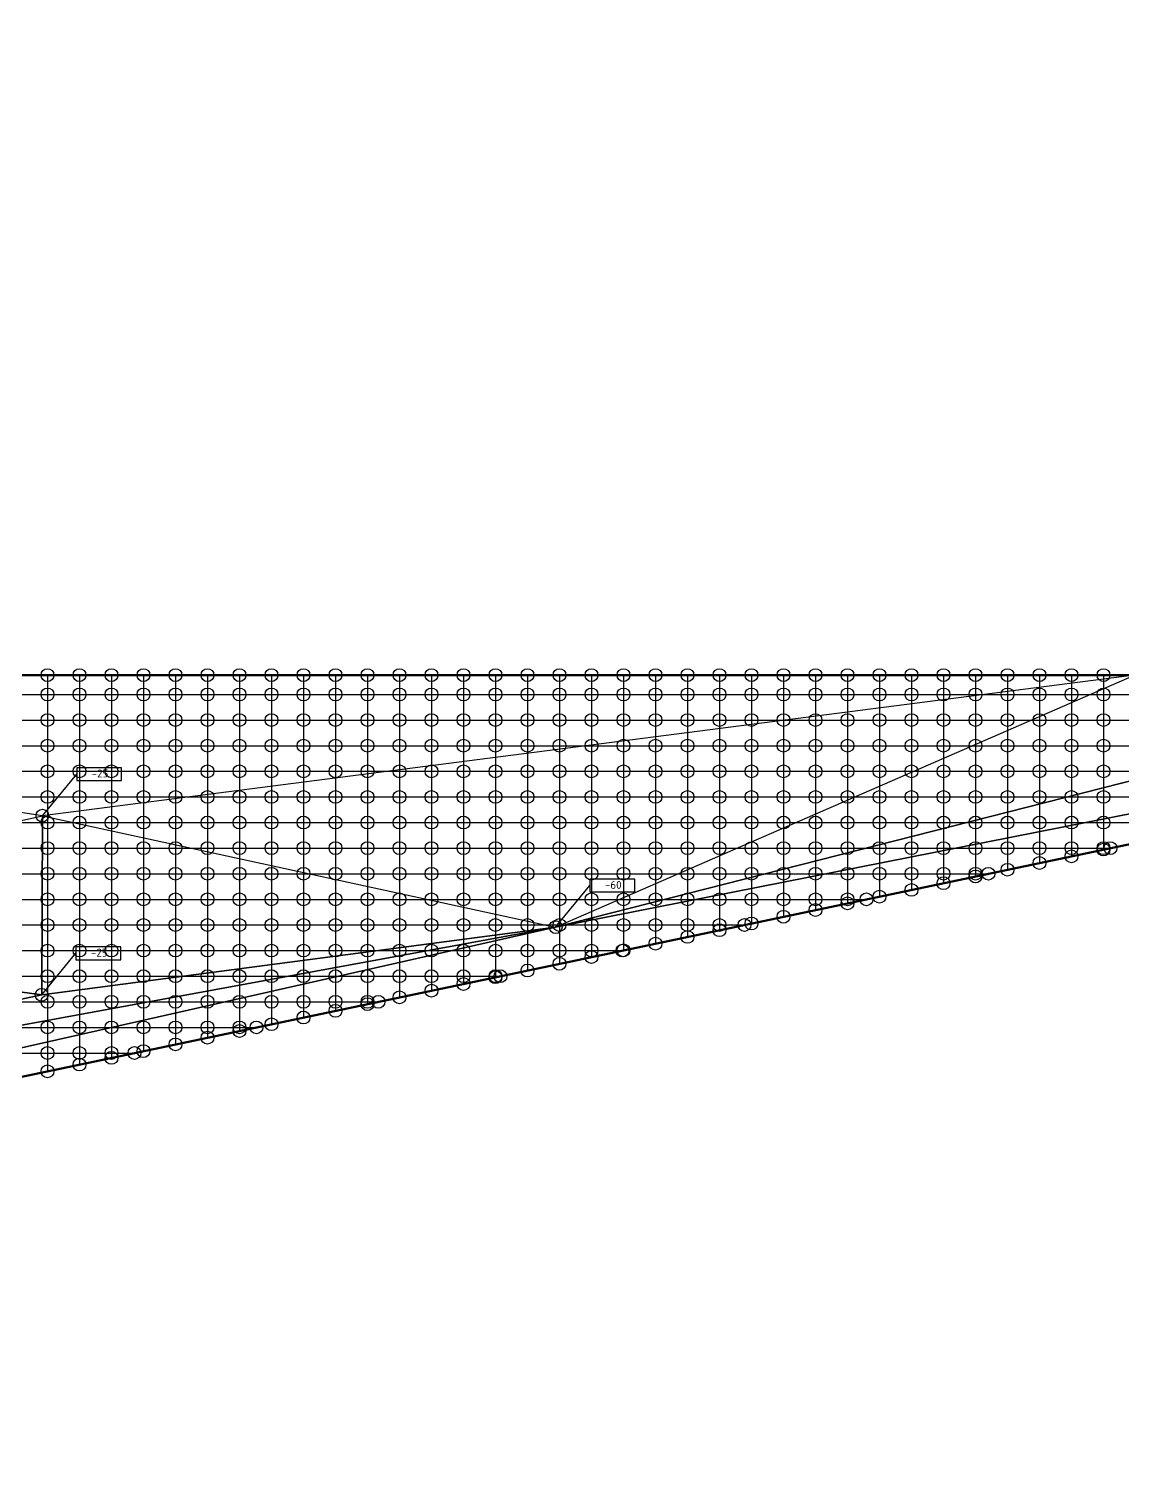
# Model space of a CAD drawing. Header units: millimetres. Extents: x 3543 to 601035, y -146359 to 38454.
# Drawn here: x 510965 to 528056, y 4826 to 27158 of the extents above; entities that cross this region are included whole.
import ezdxf
from ezdxf.enums import TextEntityAlignment as Align

# ---------------------------------------------------------------- set-up
doc = ezdxf.new("R2010")
doc.units = ezdxf.units.MM
doc.layers.add('контур', color=1, linetype='Continuous', lineweight=50)
for name, color, linetype in [('линии_высот', 4, 'Continuous'), ('опорыvb', 7, 'Continuous'), ('сеткаvb', 8, 'Continuous')]:
    doc.layers.add(name, color=color, linetype=linetype)
doc.styles.add('isocpeur', font='isocpeur.ttf')

# ---------------------------------------------------------------- blocks, each defined once
blk = doc.blocks.new('otmetka_oporvb')
at = {"linetype": 'ByBlock', "lineweight": -2}
blk.add_hatch(color=0, dxfattribs=at).paths.add_polyline_path([(-38, -32, 1), (38, 32, 1)])
at = {"color": 0, "linetype": 'ByBlock', "lineweight": -2}
blk.add_line((0, 0), (2142, 2596), dxfattribs=at)
at = {"color": 0}
blk.add_lwpolyline([(2142, 2196), (4942, 2196), (4942, 2996), (2142, 2996)], close=True, dxfattribs=at)
at = {"color": 0, "linetype": 'ByBlock', "lineweight": -2, "style": 'isocpeur'}
blk.add_attdef('OTM', text='', height=500, dxfattribs=at).set_placement((3600, 2639), align=Align.MIDDLE_CENTER)
blk = doc.blocks.new('opor_symbPRO')
at = {"color": 0, "ltscale": 20}
blk.add_circle((0, 0), 100, dxfattribs=at)

msp = doc.modelspace()

# ---------------------------------------------------------------- linework, layer by layer
at = {"layer": 'контур', "linetype": 'Continuous'}
msp.add_lwpolyline([(482446.7, 4826.4), (477760.5, 27157.8), (496743.3, 27157.8), (496743.3, 17060.4), (528243.1, 17060.4), (528243.1, 27157.8), (565904.8, 27157.8), (565904.8, 22339.3)], close=True, dxfattribs=at)
at = {"layer": 'линии_высот'}
for points in [[(482446.7, 4826.4), (519200.6, 13124.4), (565904.8, 22339.3)], [(519200.6, 13124.4), (545707.4, 19867.8), (565904.8, 22339.3)], [(519200.6, 13124.4), (528243.1, 17060.4), (545707.4, 19867.8)], [(496743.3, 17060.4), (528243.1, 17060.4), (511181.2, 14864.1)], [(511181.2, 14864.1), (496743.3, 17060.4), (503309.6, 13131.2)], [(528243.1, 17060.4), (511181.2, 14864.1), (519200.6, 13124.4)], [(511170.1, 12066.3), (503309.6, 13131.2), (511181.2, 14864.1)], [(511170.1, 12066.3), (511181.2, 14864.1), (519200.6, 13124.4)], [(482446.7, 4826.4), (496978.3, 9045.7), (519200.6, 13124.4)], [(496978.3, 9045.7), (503309.6, 13131.2), (511170.1, 12066.3)], [(496978.3, 9045.7), (511170.1, 12066.3), (519200.6, 13124.4)]]:
    msp.add_lwpolyline(points, close=True, dxfattribs=at)
at = {"layer": 'сеткаvb', "linetype": 'Continuous'}
msp.add_line((496743.3, 17060.4), (528243.1, 17060.4), dxfattribs=at)
at = {"layer": 'сеткаvb'}
for p, q in [((511260.5, 17060.4), (511260.5, 10872.7)), ((511760.5, 17060.4), (511760.5, 10977.6)), ((512260.5, 17060.4), (512260.5, 11082.6)), ((512760.5, 17060.4), (512760.5, 11187.5)), ((513260.5, 17060.4), (513260.5, 11292.4)), ((513760.5, 17060.4), (513760.5, 11397.3)), ((514260.5, 17060.4), (514260.5, 11502.2)), ((514760.5, 17060.4), (514760.5, 11607.2)), ((515260.5, 17060.4), (515260.5, 11712.1)), ((515760.5, 17060.4), (515760.5, 11817)), ((516260.5, 17060.4), (516260.5, 11921.9)), ((516760.5, 17060.4), (516760.5, 12026.8)), ((517260.5, 17060.4), (517260.5, 12131.8)), ((517760.5, 17060.4), (517760.5, 12236.7)), ((518260.5, 17060.4), (518260.5, 12341.6)), ((518760.5, 17060.4), (518760.5, 12446.5)), ((519260.5, 17060.4), (519260.5, 12551.4)), ((519760.5, 17060.4), (519760.5, 12656.4)), ((520260.5, 17060.4), (520260.5, 12761.3)), ((520760.5, 17060.4), (520760.5, 12866.2)), ((521260.5, 17060.4), (521260.5, 12971.1)), ((521760.5, 17060.4), (521760.5, 13076)), ((522260.5, 17060.4), (522260.5, 13181)), ((522760.5, 17060.4), (522760.5, 13285.9)), ((523260.5, 17060.4), (523260.5, 13390.8)), ((523760.5, 17060.4), (523760.5, 13495.7)), ((524260.5, 17060.4), (524260.5, 13600.6)), ((524760.5, 17060.4), (524760.5, 13705.6)), ((525260.5, 17060.4), (525260.5, 13810.5)), ((525760.5, 17060.4), (525760.5, 13915.4)), ((526260.5, 17060.4), (526260.5, 14020.3)), ((526760.5, 17060.4), (526760.5, 14125.2)), ((527260.5, 17060.4), (527260.5, 14230.2)), ((527760.5, 17060.4), (527760.5, 14335.1)), ((481989, 16757.8), (539306.2, 16757.8)), ((482073.8, 16357.8), (537400, 16357.8)), ((482158.5, 15957.8), (535493.8, 15957.8)), ((482243.3, 15557.8), (533587.6, 15557.8)), ((482328, 15157.8), (531681.4, 15157.8)), ((482412.7, 14757.8), (529775.1, 14757.8)), ((482497.5, 14357.8), (527868.9, 14357.8)), ((482582.2, 13957.8), (525962.7, 13957.8)), ((482016.4, 13557.8), (524056.5, 13557.8)), ((480698.3, 13157.8), (522150.3, 13157.8)), ((480782.3, 12757.8), (520244.1, 12757.8)), ((480866.2, 12357.8), (518337.8, 12357.8)), ((480950.2, 11957.8), (516431.6, 11957.8)), ((481034.1, 11557.8), (514525.4, 11557.8)), ((481118, 11157.8), (512619.2, 11157.8))]:
    msp.add_line(p, q, dxfattribs=at)

# ---------------------------------------------------------------- block references
at = {"xscale": 0.25, "yscale": 0.25, "zscale": 0.25}
for p, values in [((511181.2, 14864.1), {'OTM': '-25'}), ((519200.6, 13124.4), {'OTM': '-60'}), ((511170.1, 12066.3), {'OTM': '-25'})]:
    msp.add_blockref('otmetka_oporvb', p, dxfattribs=at).add_auto_attribs(values)
at = {"layer": 'опорыvb', "color": 92}
for p in [(511260.5, 17060.4), (511760.5, 17060.4), (512260.5, 17060.4), (512760.5, 17060.4), (513260.5, 17060.4), (513760.5, 17060.4), (514260.5, 17060.4), (514760.5, 17060.4), (515260.5, 17060.4), (515760.5, 17060.4), (516260.5, 17060.4), (516760.5, 17060.4), (517260.5, 17060.4), (517760.5, 17060.4), (518260.5, 17060.4), (518760.5, 17060.4), (519260.5, 17060.4), (519760.5, 17060.4), (520260.5, 17060.4), (520760.5, 17060.4), (521260.5, 17060.4), (521760.5, 17060.4), (522260.5, 17060.4), (522760.5, 17060.4), (523260.5, 17060.4), (523760.5, 17060.4), (524260.5, 17060.4), (524760.5, 17060.4), (525260.5, 17060.4), (525760.5, 17060.4), (526260.5, 17060.4), (526760.5, 17060.4), (527260.5, 17060.4), (527760.5, 17060.4), (511260.5, 16757.8), (511760.5, 16757.8), (512260.5, 16757.8), (512760.5, 16757.8), (513260.5, 16757.8), (513760.5, 16757.8), (514260.5, 16757.8), (514760.5, 16757.8), (515260.5, 16757.8), (515760.5, 16757.8), (516260.5, 16757.8), (516760.5, 16757.8), (517260.5, 16757.8), (517760.5, 16757.8), (518260.5, 16757.8), (518760.5, 16757.8), (519260.5, 16757.8), (519760.5, 16757.8), (520260.5, 16757.8), (520760.5, 16757.8), (521260.5, 16757.8), (521760.5, 16757.8), (522260.5, 16757.8), (522760.5, 16757.8), (523260.5, 16757.8), (523760.5, 16757.8), (524260.5, 16757.8), (524760.5, 16757.8), (525260.5, 16757.8), (525760.5, 16757.8), (526260.5, 16757.8), (526760.5, 16757.8), (527260.5, 16757.8), (527760.5, 16757.8), (511260.5, 16357.8), (511760.5, 16357.8), (512260.5, 16357.8), (512760.5, 16357.8), (513260.5, 16357.8), (513760.5, 16357.8), (514260.5, 16357.8), (514760.5, 16357.8), (515260.5, 16357.8), (515760.5, 16357.8), (516260.5, 16357.8), (516760.5, 16357.8), (517260.5, 16357.8), (517760.5, 16357.8), (518260.5, 16357.8), (518760.5, 16357.8), (519260.5, 16357.8), (519760.5, 16357.8), (520260.5, 16357.8), (520760.5, 16357.8), (521260.5, 16357.8), (521760.5, 16357.8), (522260.5, 16357.8), (522760.5, 16357.8), (523260.5, 16357.8), (523760.5, 16357.8), (524260.5, 16357.8), (524760.5, 16357.8), (525260.5, 16357.8), (525760.5, 16357.8), (526260.5, 16357.8), (526760.5, 16357.8), (527260.5, 16357.8), (511260.5, 15957.8), (511760.5, 15957.8), (512260.5, 15957.8), (512760.5, 15957.8), (513260.5, 15957.8), (513760.5, 15957.8), (514260.5, 15957.8), (514760.5, 15957.8), (515260.5, 15957.8), (515760.5, 15957.8), (516260.5, 15957.8), (516760.5, 15957.8), (517260.5, 15957.8), (517760.5, 15957.8), (518260.5, 15957.8), (518760.5, 15957.8), (519260.5, 15957.8), (519760.5, 15957.8), (520260.5, 15957.8), (520760.5, 15957.8), (521260.5, 15957.8), (521760.5, 15957.8), (522260.5, 15957.8), (522760.5, 15957.8), (523260.5, 15957.8), (523760.5, 15957.8), (524260.5, 15957.8), (524760.5, 15957.8), (525260.5, 15957.8), (525760.5, 15957.8), (511260.5, 15557.8), (511760.5, 15557.8), (512260.5, 15557.8), (512760.5, 15557.8), (513260.5, 15557.8), (513760.5, 15557.8), (514260.5, 15557.8), (514760.5, 15557.8), (515260.5, 15557.8), (515760.5, 15557.8), (516260.5, 15557.8), (516760.5, 15557.8), (517260.5, 15557.8), (517760.5, 15557.8), (518260.5, 15557.8), (518760.5, 15557.8), (519260.5, 15557.8), (519760.5, 15557.8), (520260.5, 15557.8), (511260.5, 15157.8), (511760.5, 15157.8), (512260.5, 15157.8), (512760.5, 15157.8), (513260.5, 15157.8), (513760.5, 15157.8), (514260.5, 15157.8), (514760.5, 15157.8), (526760.5, 14357.8), (527260.5, 14357.8), (525260.5, 13957.8), (523260.5, 13557.8), (521260.5, 13157.8), (519260.5, 12757.8), (519760.5, 12757.8), (517260.5, 12357.8), (517760.5, 12357.8), (515760.5, 11957.8), (513760.5, 11557.8), (511760.5, 11157.8)]:
    msp.add_blockref('opor_symbPRO', p, dxfattribs=at)
at = {"layer": 'опорыvb', "color": 131}
for p in [(527760.5, 16357.8), (526260.5, 15957.8), (526760.5, 15957.8), (527260.5, 15957.8), (527760.5, 15957.8), (520760.5, 15557.8), (521260.5, 15557.8), (521760.5, 15557.8), (522260.5, 15557.8), (522760.5, 15557.8), (523260.5, 15557.8), (523760.5, 15557.8), (524260.5, 15557.8), (524760.5, 15557.8), (525260.5, 15557.8), (525760.5, 15557.8), (526260.5, 15557.8), (526760.5, 15557.8), (527260.5, 15557.8), (527760.5, 15557.8), (515260.5, 15157.8), (515760.5, 15157.8), (516260.5, 15157.8), (516760.5, 15157.8), (517260.5, 15157.8), (517760.5, 15157.8), (518260.5, 15157.8), (518760.5, 15157.8), (519260.5, 15157.8), (519760.5, 15157.8), (520260.5, 15157.8), (520760.5, 15157.8), (521260.5, 15157.8), (521760.5, 15157.8), (522260.5, 15157.8), (522760.5, 15157.8), (523260.5, 15157.8), (523760.5, 15157.8), (524260.5, 15157.8), (524760.5, 15157.8), (525260.5, 15157.8), (525760.5, 15157.8), (526260.5, 15157.8), (526760.5, 15157.8), (527260.5, 15157.8), (527760.5, 15157.8), (511181.2, 14864.1), (511260.5, 14757.8), (511760.5, 14757.8), (512260.5, 14757.8), (512760.5, 14757.8), (513260.5, 14757.8), (513760.5, 14757.8), (514260.5, 14757.8), (514760.5, 14757.8), (515260.5, 14757.8), (515760.5, 14757.8), (516260.5, 14757.8), (516760.5, 14757.8), (517260.5, 14757.8), (517760.5, 14757.8), (518260.5, 14757.8), (518760.5, 14757.8), (519260.5, 14757.8), (519760.5, 14757.8), (520260.5, 14757.8), (520760.5, 14757.8), (521260.5, 14757.8), (521760.5, 14757.8), (522260.5, 14757.8), (522760.5, 14757.8), (523260.5, 14757.8), (523760.5, 14757.8), (524260.5, 14757.8), (524760.5, 14757.8), (525260.5, 14757.8), (526260.5, 14757.8), (526760.5, 14757.8), (527260.5, 14757.8), (527760.5, 14757.8), (511260.5, 14357.8), (511760.5, 14357.8), (512260.5, 14357.8), (512760.5, 14357.8), (513260.5, 14357.8), (513760.5, 14357.8), (514260.5, 14357.8), (514760.5, 14357.8), (515260.5, 14357.8), (515760.5, 14357.8), (516260.5, 14357.8), (516760.5, 14357.8), (517260.5, 14357.8), (517760.5, 14357.8), (518260.5, 14357.8), (518760.5, 14357.8), (519260.5, 14357.8), (519760.5, 14357.8), (520260.5, 14357.8), (520760.5, 14357.8), (521260.5, 14357.8), (521760.5, 14357.8), (522260.5, 14357.8), (522760.5, 14357.8), (523260.5, 14357.8), (524760.5, 14357.8), (525260.5, 14357.8), (525760.5, 14357.8), (526260.5, 14357.8), (511260.5, 13957.8), (511760.5, 13957.8), (512260.5, 13957.8), (512760.5, 13957.8), (513260.5, 13957.8), (513760.5, 13957.8), (514260.5, 13957.8), (514760.5, 13957.8), (515260.5, 13957.8), (515760.5, 13957.8), (516260.5, 13957.8), (516760.5, 13957.8), (517260.5, 13957.8), (517760.5, 13957.8), (518260.5, 13957.8), (518760.5, 13957.8), (519260.5, 13957.8), (519760.5, 13957.8), (520260.5, 13957.8), (520760.5, 13957.8), (521260.5, 13957.8), (521760.5, 13957.8), (523760.5, 13957.8), (524260.5, 13957.8), (524760.5, 13957.8), (511260.5, 13557.8), (511760.5, 13557.8), (512260.5, 13557.8), (512760.5, 13557.8), (513260.5, 13557.8), (513760.5, 13557.8), (514260.5, 13557.8), (514760.5, 13557.8), (515260.5, 13557.8), (515760.5, 13557.8), (516260.5, 13557.8), (516760.5, 13557.8), (517260.5, 13557.8), (517760.5, 13557.8), (518260.5, 13557.8), (518760.5, 13557.8), (519260.5, 13557.8), (519760.5, 13557.8), (521760.5, 13557.8), (522260.5, 13557.8), (522760.5, 13557.8), (511260.5, 13157.8), (511760.5, 13157.8), (512260.5, 13157.8), (512760.5, 13157.8), (513260.5, 13157.8), (513760.5, 13157.8), (514260.5, 13157.8), (514760.5, 13157.8), (515260.5, 13157.8), (515760.5, 13157.8), (516260.5, 13157.8), (516760.5, 13157.8), (517260.5, 13157.8), (517760.5, 13157.8), (519760.5, 13157.8), (520260.5, 13157.8), (520760.5, 13157.8), (511260.5, 12757.8), (511760.5, 12757.8), (512260.5, 12757.8), (512760.5, 12757.8), (513260.5, 12757.8), (513760.5, 12757.8), (514260.5, 12757.8), (514760.5, 12757.8), (515260.5, 12757.8), (515760.5, 12757.8), (516260.5, 12757.8), (516760.5, 12757.8), (517760.5, 12757.8), (518260.5, 12757.8), (518760.5, 12757.8), (511260.5, 12357.8), (511760.5, 12357.8), (512260.5, 12357.8), (512760.5, 12357.8), (513260.5, 12357.8), (513760.5, 12357.8), (514260.5, 12357.8), (514760.5, 12357.8), (516260.5, 12357.8), (516760.5, 12357.8), (511170.1, 12066.3), (511260.5, 11957.8), (511760.5, 11957.8), (512260.5, 11957.8), (512760.5, 11957.8), (513260.5, 11957.8), (513760.5, 11957.8), (514260.5, 11957.8), (514760.5, 11957.8), (515260.5, 11957.8), (511260.5, 11557.8), (511760.5, 11557.8), (512260.5, 11557.8), (512760.5, 11557.8), (513260.5, 11557.8), (511260.5, 11157.8)]:
    msp.add_blockref('opor_symbPRO', p, dxfattribs=at)
at = {"layer": 'опорыvb', "color": 30}
for p in [(525760.5, 14757.8), (523760.5, 14357.8), (524260.5, 14357.8), (522260.5, 13957.8), (522760.5, 13957.8), (523260.5, 13957.8), (520260.5, 13557.8), (520760.5, 13557.8), (521260.5, 13557.8), (518260.5, 13157.8), (518760.5, 13157.8), (519200.6, 13124.4), (519260.5, 13157.8), (517260.5, 12757.8), (515260.5, 12357.8), (515760.5, 12357.8)]:
    msp.add_blockref('opor_symbPRO', p, dxfattribs=at)
at = {"layer": 'опорыvb', "color": 1}
for p in [(527260.5, 14230.2), (527760.5, 14357.8), (527760.5, 14335.1), (527868.9, 14357.8), (526260.5, 14020.3), (526760.5, 14125.2), (525260.5, 13810.5), (525760.5, 13957.8), (525760.5, 13915.4), (525962.7, 13957.8), (523760.5, 13557.8), (524056.5, 13557.8), (524260.5, 13600.6), (524760.5, 13705.6), (523260.5, 13390.8), (523760.5, 13495.7), (521760.5, 13157.8), (521760.5, 13076), (522150.3, 13157.8), (522260.5, 13181), (522760.5, 13285.9), (520760.5, 12866.2), (521260.5, 12971.1), (519760.5, 12656.4), (520244.1, 12757.8), (520260.5, 12761.3), (518760.5, 12446.5), (519260.5, 12551.4), (517760.5, 12236.7), (518260.5, 12357.8), (518260.5, 12341.6), (518337.8, 12357.8), (516760.5, 12026.8), (517260.5, 12131.8), (515760.5, 11817), (516260.5, 11957.8), (516260.5, 11921.9), (516431.6, 11957.8), (514260.5, 11557.8), (514525.4, 11557.8), (514760.5, 11607.2), (515260.5, 11712.1), (513260.5, 11292.4), (513760.5, 11397.3), (514260.5, 11502.2), (512260.5, 11157.8), (512260.5, 11082.6), (512619.2, 11157.8), (512760.5, 11187.5), (511260.5, 10872.7), (511760.5, 10977.6)]:
    msp.add_blockref('opor_symbPRO', p, dxfattribs=at)

doc.saveas('drawing.dxf')
